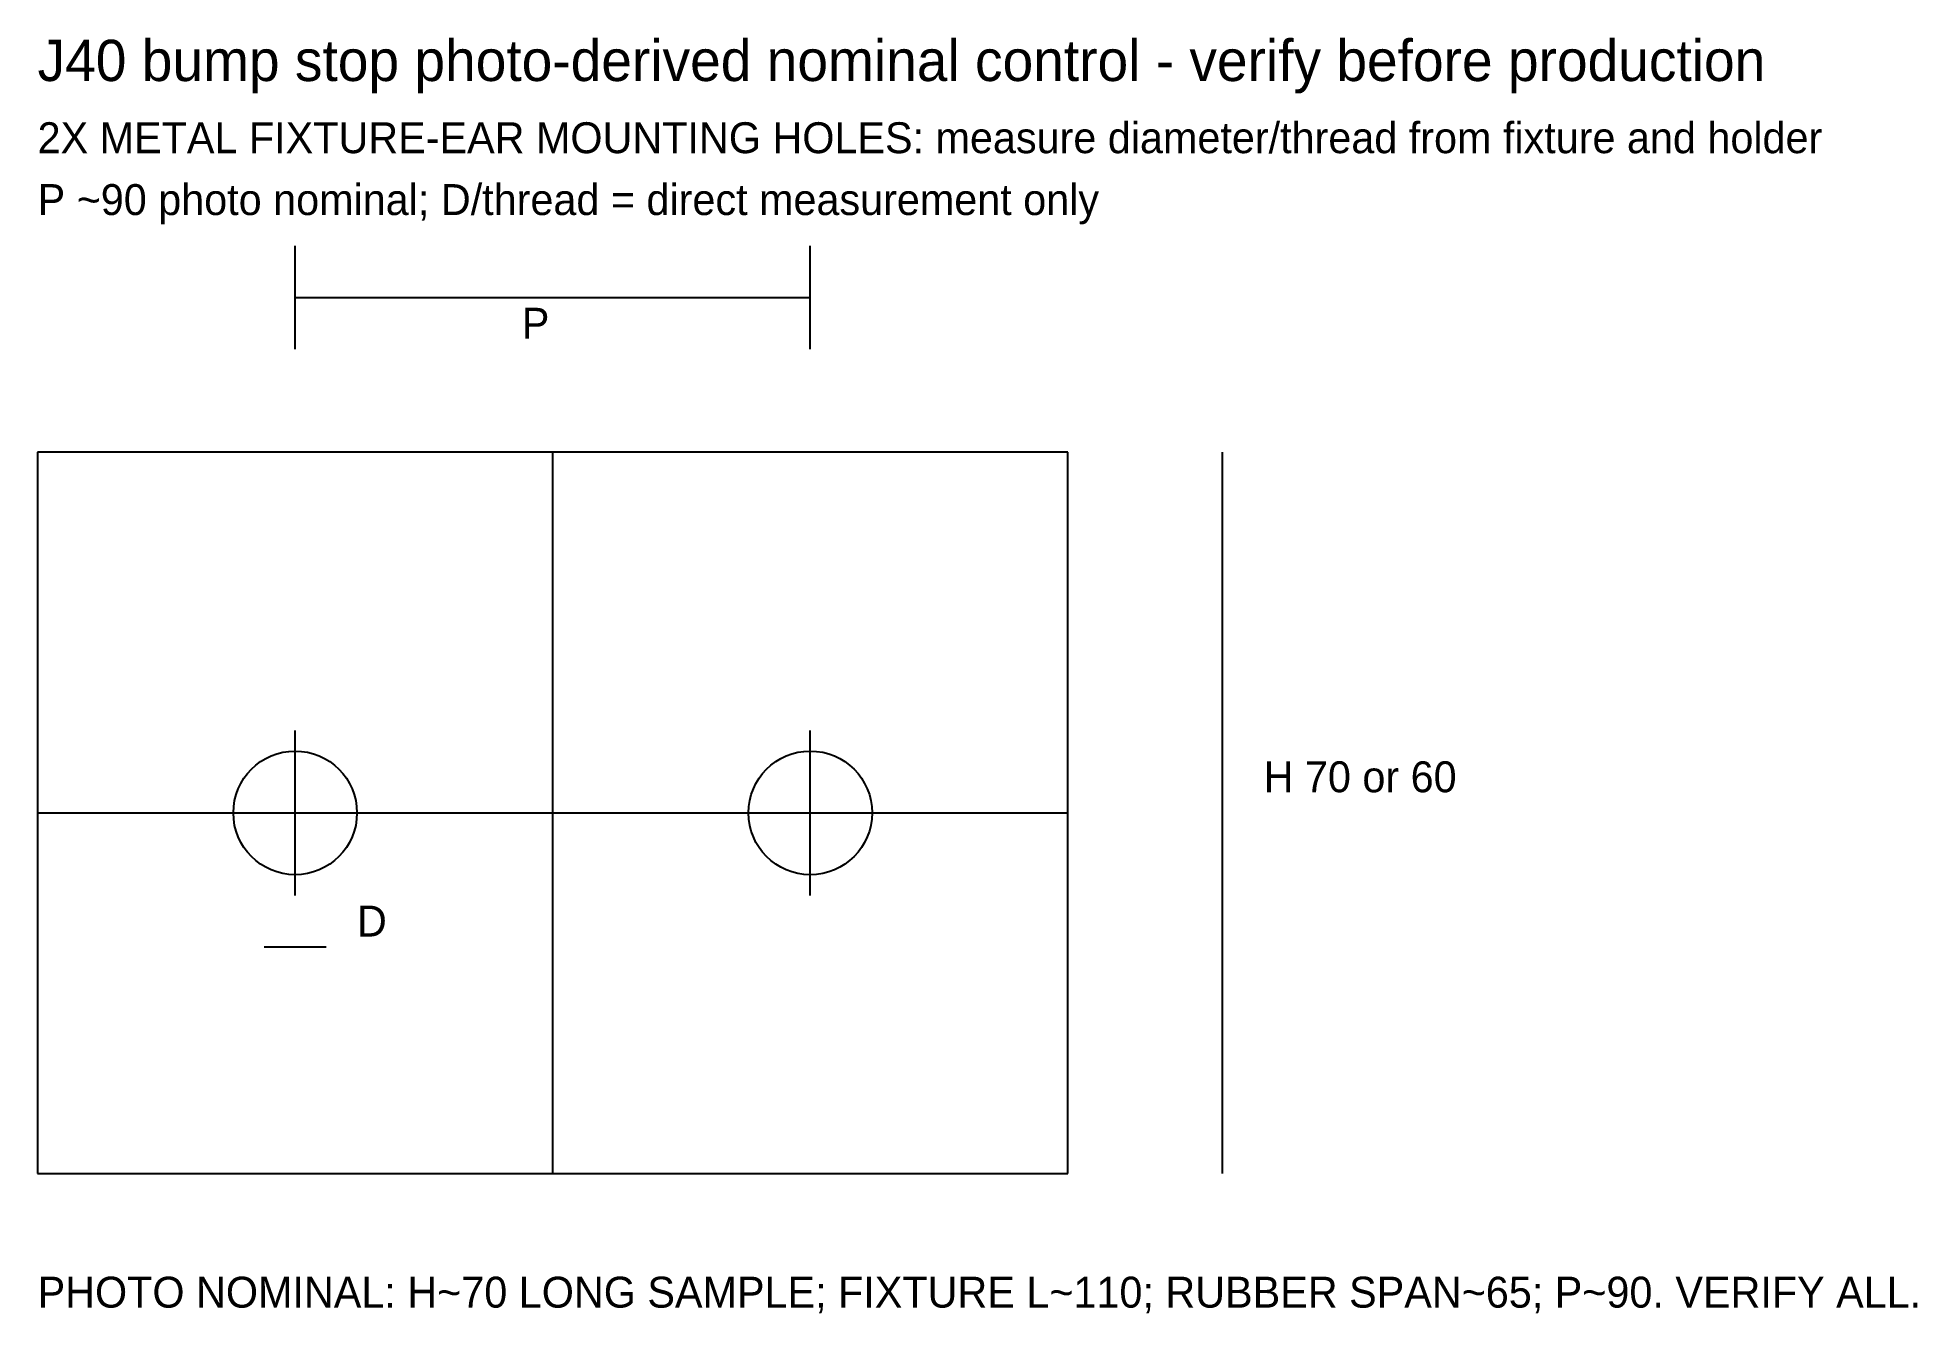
# Model space of a CAD drawing. Header units: millimetres. Extents: x 20 to 202, y 6 to 130.
import ezdxf

# ---------------------------------------------------------------- set-up
doc = ezdxf.new("R2010")
doc.units = ezdxf.units.MM

msp = doc.modelspace()

# ---------------------------------------------------------------- linework, layer by layer
at = {"layer": 'CENTER'}
for p, q in [((70, 20), (70, 90)), ((45, 47), (45, 63)), ((95, 47), (95, 63)), ((20, 55), (120, 55)), ((37, 55), (53, 55)), ((87, 55), (103, 55))]:
    msp.add_line(p, q, dxfattribs=at)
at = {"layer": 'CONTROL'}
for p, q in [((120, 90), (20, 90)), ((20, 90), (20, 20)), ((120, 20), (120, 90)), ((20, 20), (120, 20))]:
    msp.add_line(p, q, dxfattribs=at)
at = {"layer": 'DIMENSION_REFERENCE'}
for p, q in [((45, 100), (45, 110)), ((95, 100), (95, 110)), ((45, 105), (95, 105)), ((135, 20), (135, 90)), ((42, 42), (48, 42))]:
    msp.add_line(p, q, dxfattribs=at)
at = {"layer": 'DRILL_MEASURE'}
for centre in [(45, 55), (95, 55)]:
    msp.add_circle(centre, 6, dxfattribs=at)

# ---------------------------------------------------------------- texts
at = {"layer": 'TEXT'}
for s, height, p in [('J40 bump stop photo-derived nominal control - verify before production', 4, (20, 126)), ('2X METAL FIXTURE-EAR MOUNTING HOLES: measure diameter/thread from fixture and holder', 3, (20, 119)), ('P ~90 photo nominal; D/thread = direct measurement only', 3, (20, 113)), ('P', 3, (67, 101)), ('H 70 or 60', 3, (139, 57)), ('D', 3, (51, 43)), ('PHOTO NOMINAL: H~70 LONG SAMPLE; FIXTURE L~110; RUBBER SPAN~65; P~90. VERIFY ALL.', 3, (20, 7))]:
    msp.add_text(s, height=height, dxfattribs=at).set_placement(p)

doc.saveas('drawing.dxf')
